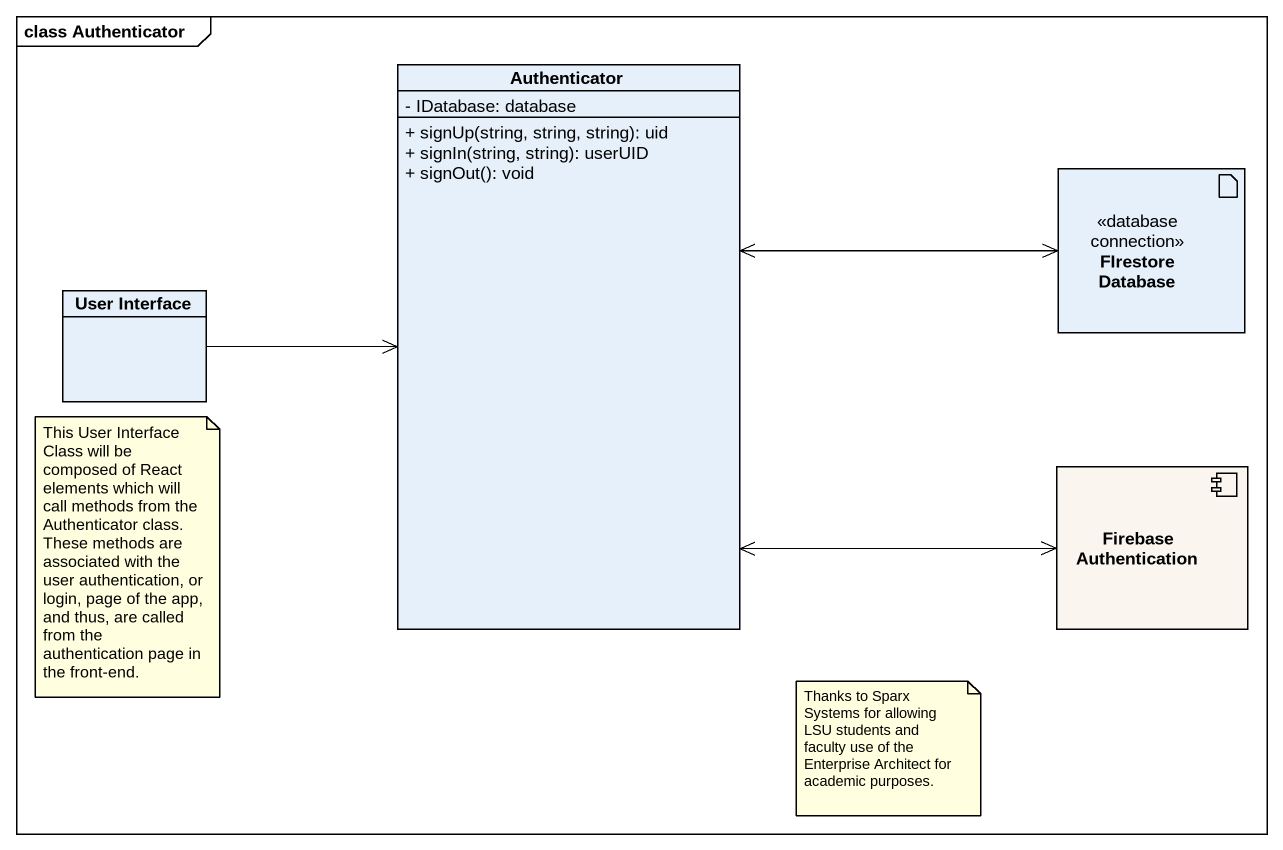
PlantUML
@startuml
mainframe class Authenticator
allowmixing
hide circle
hide empty members
skinparam classAttributeIconSize 0
class Authenticator {
  - IDatabase: database
  + signUp(string, string, string): uid
  + signIn(string, string): userUID
  + signOut(): void
}
artifact "FIrestore Database" as FIrestore_Database <<database connection>>
class "User Interface" as User_Interface
component "Firebase Authentication" as Firebase_Authentication #FAF5EF
Authenticator <-right-> FIrestore_Database
Authenticator <-right-> Firebase_Authentication
User_Interface -right-> Authenticator
note as N1
  This User Interface Class will be composed of React elements which will call methods from the Authenticator class. These methods are associated with the user authentication, or login, page of the app, and thus, are called from the authentication page in the front-end.
end note
note as N2
  Thanks to Sparx Systems for allowing LSU students and faculty use of the Enterprise Architect for academic purposes.
end note
@enduml
